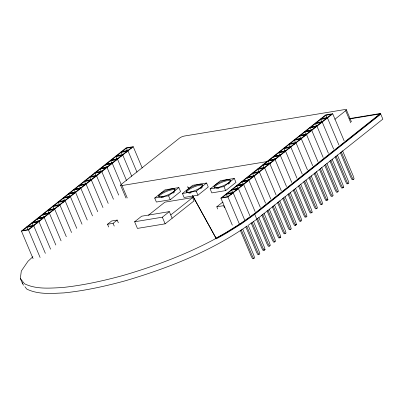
<?xml version="1.0" encoding="UTF-8"?>
<svg xmlns="http://www.w3.org/2000/svg" width="403" height="403" viewBox="0 0 403 403"><rect width="100%" height="100%" fill="white"/><g stroke="black" fill="none" stroke-linecap="round" stroke-linejoin="round"><path stroke-width="0.6" d="M23.727 285.238L22.593 283.798L20.352 278.488L21.304 271.033L27.963 261.305L32.89 256.716M22.593 283.798L22.749 282.553M31.832 227.221L32.401 226.32L26.86 227.232L22.739 230.511L23.777 230.712M37.071 223.061L37.64 222.159L32.099 223.071L27.973 226.35L29.016 226.551M42.305 218.9L42.879 217.998L37.338 218.91L33.212 222.189L34.25 222.391M47.544 214.739L48.118 213.837L42.577 214.749L38.451 218.028L39.489 218.23M52.783 210.578L53.352 209.676L47.811 210.588L43.69 213.867L44.728 214.069M58.022 206.417L58.591 205.515L53.05 206.427L48.929 209.706L49.967 209.908M63.256 202.256L63.83 201.354L58.289 202.266L54.163 205.545L55.201 205.747M68.495 198.095L69.069 197.193L63.528 198.105L59.402 201.384L60.44 201.586M73.734 193.934L74.303 193.032L68.762 193.944L64.641 197.223L65.679 197.425M78.973 189.773L79.542 188.871L74.001 189.783L69.88 193.062L70.918 193.264M84.207 185.612L84.781 184.71L79.24 185.622L75.114 188.901L76.157 189.103M89.446 181.451L90.02 180.549L84.479 181.461L80.353 184.74L81.391 184.942M94.685 177.29L95.254 176.388L89.718 177.3L85.592 180.579L86.63 180.781M99.924 173.129L100.493 172.227L94.952 173.139L90.831 176.418L91.869 176.62M105.158 168.968L105.732 168.066L100.191 168.978L96.065 172.257L97.108 172.459M110.397 164.807L110.971 163.905L105.43 164.817L101.304 168.096L102.342 168.298M115.636 160.646L116.205 159.744L110.669 160.656L106.543 163.935L107.581 164.137M120.875 156.485L121.444 155.583L115.903 156.495L111.782 159.774L112.82 159.976M126.109 152.324L126.683 151.422L121.142 152.334L117.016 155.613L118.059 155.815M131.348 148.163L131.922 147.261L126.381 148.173L122.255 151.452L123.293 151.654M231.307 194.281L231.881 193.38L226.34 194.291L222.214 197.571L223.252 197.772M236.546 190.12L237.115 189.219L231.579 190.13L227.453 193.41L228.491 193.611M241.785 185.959L242.354 185.058L236.813 185.969L232.692 189.249L233.73 189.45M247.019 181.798L247.593 180.897L242.052 181.808L237.926 185.088L238.969 185.289M252.258 177.637L252.832 176.736L247.291 177.647L243.165 180.927L244.203 181.128M257.497 173.476L258.071 172.575L252.53 173.486L248.404 176.766L249.442 176.967M262.736 169.315L263.305 168.414L257.764 169.325L253.643 172.605L254.681 172.806M267.97 165.154L268.544 164.253L263.003 165.165L258.877 168.444L259.92 168.645M273.209 160.993L273.783 160.092L268.242 161.004L264.116 164.283L265.154 164.484M278.448 156.832L279.022 155.931L273.481 156.843L269.355 160.122L270.393 160.323M283.687 152.672L284.256 151.77L278.715 152.682L274.594 155.961L275.632 156.163M288.926 148.511L289.495 147.609L283.954 148.521L279.828 151.8L280.871 152.002M294.16 144.35L294.734 143.448L289.193 144.36L285.067 147.639L286.105 147.841M299.399 140.189L299.973 139.287L294.432 140.199L290.306 143.478L291.344 143.68M304.638 136.028L305.207 135.126L299.666 136.038L295.545 139.317L296.583 139.519M309.877 131.867L310.446 130.965L304.905 131.882L300.779 135.156L301.822 135.358M315.111 127.706L315.685 126.804L310.144 127.721L306.018 130.995L307.056 131.197M320.35 123.545L320.924 122.643L315.383 123.56L311.257 126.834L312.295 127.036M325.589 119.384L326.158 118.482L320.617 119.399L316.496 122.673L317.534 122.875M330.828 115.223L331.397 114.321L325.856 115.238L321.73 118.512L322.773 118.714M33.096 258.686L21.435 231.075L126.189 147.856L133.227 146.697L142.219 167.98M32.331 225.977L33.157 225.322L34.265 225.136M37.57 221.816L38.391 221.161L39.499 220.975M48.043 213.494L48.869 212.839L49.977 212.653M53.282 209.333L54.108 208.678L55.216 208.492M63.755 201.011L64.581 200.356L65.689 200.17M68.994 196.85L69.82 196.196L70.928 196.009M79.472 188.528L80.293 187.874L81.401 187.687M84.706 184.367L85.532 183.713L86.64 183.526M95.184 176.046L96.01 175.391L97.118 175.204M100.423 171.885L101.244 171.23L102.352 171.043M110.896 163.563L111.722 162.908L112.83 162.721M116.135 159.402L116.961 158.747L118.069 158.56M126.607 151.08L127.434 150.425L128.542 150.238M32.401 226.32L28.281 229.594L22.739 230.511M37.64 222.159L33.514 225.433L27.973 226.35M42.879 217.998L38.753 221.272L33.212 222.189M48.118 213.837L43.992 217.111L38.451 218.028M53.352 209.676L49.231 212.95L43.69 213.867M58.591 205.515L54.465 208.789L48.929 209.706M63.83 201.354L59.704 204.628L54.163 205.545M69.069 197.193L64.943 200.467L59.402 201.384M74.303 193.032L70.182 196.306L64.641 197.223M79.542 188.871L75.416 192.145L69.88 193.062M84.781 184.71L80.655 187.984L75.114 188.901M90.02 180.549L85.894 183.823L80.353 184.74M95.254 176.388L91.133 179.662L85.592 180.579M100.493 172.227L96.372 175.501L90.831 176.418M105.732 168.066L101.606 171.34L96.065 172.257M110.971 163.905L106.845 167.18L101.304 168.096M116.205 159.744L112.084 163.019L106.543 163.935M121.444 155.583L117.323 158.858L111.782 159.774M126.683 151.422L122.557 154.697L117.016 155.613M131.922 147.261L127.796 150.536L122.255 151.452M21.435 231.075L28.472 229.911L133.227 146.697M108.704 227.02L107.536 224.259L111.661 220.98L117.202 220.068L118.366 222.829M107.536 224.259L113.077 223.343L117.202 220.068M154.707 198.059L165.018 189.868L178.872 187.581L180.554 191.561L170.242 199.752L156.389 202.039L154.707 198.059L168.56 195.772L178.872 187.581M148.38 215.273L164.898 202.155L192.604 197.581L194.004 200.896L165.134 223.831L137.428 228.405L134.627 221.771L141.639 216.204L169.341 211.63L172.146 218.26M182.413 193.485L192.725 185.294L206.578 183.007L208.26 186.987L197.949 195.178L184.095 197.465L182.413 193.485L196.266 191.198L206.578 183.007M134.627 221.771L162.333 217.197L169.341 211.63M170.746 214.945L192.604 197.581M210.119 188.911L220.431 180.72L234.284 178.433L235.962 182.408L225.655 190.599L211.802 192.891L210.119 188.911L223.972 186.619L234.284 178.433M232.329 225.171L220.909 198.135L325.664 114.915L332.702 113.757L344.122 140.793M237.045 188.876L237.871 188.221L238.979 188.035M252.757 176.393L253.583 175.738L254.691 175.552M268.469 163.91L269.295 163.255L270.403 163.069M284.186 151.427L285.007 150.772L286.115 150.586M289.419 147.266L290.246 146.611L291.354 146.425M299.897 138.944L300.724 138.289L301.832 138.108M305.136 134.783L305.958 134.128L307.066 133.947M315.609 126.461L316.436 125.807L317.544 125.625M320.848 122.3L321.675 121.646L322.783 121.464M231.881 193.38L227.755 196.654L222.214 197.571M237.115 189.219L232.994 192.493L227.453 193.41M242.354 185.058L238.233 188.332L232.692 189.249M247.593 180.897L243.467 184.171L237.926 185.088M252.832 176.736L248.706 180.01L243.165 180.927M258.071 172.575L253.945 175.849L248.404 176.766M263.305 168.414L259.184 171.688L253.643 172.605M268.544 164.253L264.418 167.527L258.877 168.444M273.783 160.092L269.657 163.366L264.116 164.283M279.022 155.931L274.896 159.205L269.355 160.122M284.256 151.77L280.135 155.044L274.594 155.961M289.495 147.609L285.369 150.883L279.828 151.8M294.734 143.448L290.608 146.722L285.067 147.639M299.973 139.287L295.847 142.561L290.306 143.478M305.207 135.126L301.086 138.4L295.545 139.317M310.446 130.965L306.32 134.239L300.779 135.156M315.685 126.804L311.559 130.078L306.018 130.995M320.924 122.643L316.798 125.917L311.257 126.834M326.158 118.482L322.037 121.756L316.496 122.673M331.397 114.321L327.271 117.595L321.73 118.512M220.909 198.135L227.947 196.971L332.702 113.757M217.736 209.011L216.804 206.799L221.857 202.785L223.091 202.583M334.833 119.323L345.673 110.709A3.728 0.962 -22.9 0 0 344.963 109.525L184.272 136.063A3.728 0.962 -22.9 0 0 179.441 138.158L121.288 184.352A3.728 0.962 -22.9 0 0 121.998 185.536L127.252 197.969M380.749 114.15L254.731 214.26L241.291 223.902L226.637 233.025A111.324 28.815 -22.9 0 1 216.315 238.808L216.033 238.148A111.324 28.815 -22.9 0 0 226.36 232.365L241.009 223.237L254.449 213.595L380.467 113.485L382.85 119.122L256.827 219.237L248.757 224.874M240.364 230.526L251.281 256.358L252.616 258.786L253.724 258.605L254.6 257.91L253.724 255.109L242.813 229.277M245.845 226.939L256.515 252.197L257.849 254.625L258.958 254.444L259.839 253.749L258.963 250.948L248.052 225.116M251.084 222.778L261.754 248.036L263.088 250.465L264.197 250.283L265.073 249.588L264.202 246.787L253.532 221.529M256.565 219.192L266.993 243.875L268.327 246.304L269.436 246.122L270.312 245.427L269.441 242.631L258.771 217.368M261.804 215.031L272.232 239.714L273.566 242.143L274.675 241.961L275.551 241.266L274.675 238.47L264.005 213.207M267.043 210.87L277.471 235.554L278.8 237.982L279.909 237.8L280.79 237.105L279.914 234.309L269.244 209.046M272.277 206.709L282.705 231.393L284.039 233.826L285.148 233.639L286.024 232.944L285.153 230.148L274.483 204.885M277.516 202.548L287.944 227.232L289.278 229.665L290.387 229.478L291.263 228.783L290.392 225.987L279.722 200.724M282.755 198.387L293.183 223.071L294.517 225.504L295.626 225.317L296.502 224.622L295.626 221.826L284.956 196.563M287.994 194.226L298.421 218.91L299.751 221.343L300.86 221.156L301.741 220.461L300.865 217.665L290.195 192.402M293.228 190.065L303.655 214.749L304.99 217.182L306.099 216.995L306.975 216.3L306.104 213.504L295.434 188.241M298.467 185.904L308.894 210.588L310.229 213.021L311.338 212.834L312.214 212.139L311.343 209.343L300.673 184.08M303.706 181.743L314.133 206.427L315.468 208.86L316.577 208.673L317.453 207.978L316.577 205.182L305.907 179.919M308.945 177.582L319.372 202.266L320.702 204.699L321.811 204.512L322.692 203.817L321.816 201.021L311.146 175.758M314.179 173.421L324.606 198.105L325.941 200.538L327.05 200.351L327.931 199.656L327.055 196.86L316.385 171.597M319.418 169.26L329.845 193.944L331.18 196.377L332.289 196.19L333.165 195.495L332.294 192.699L321.624 167.436M324.657 165.099L335.084 189.783L336.419 192.216L337.528 192.03L338.404 191.334L337.528 188.539L326.858 163.275M329.896 160.938L340.323 185.622L341.653 188.055L342.762 187.869L343.643 187.173L342.767 184.378L332.097 159.114M335.13 156.777L345.557 181.461L346.892 183.894L348.001 183.708L348.882 183.012L348.006 180.217L337.336 154.954M340.369 152.616L350.796 177.3L352.131 179.733L353.24 179.547L354.116 178.851L353.245 176.056L342.575 150.793M247.246 225.927C210.477 251.522 168.197 268.101 125.449 280.75C105.254 286.256 84.761 290.79 63.906 292.9C51.478 293.47 38.3 294.719 26.754 289.082L24.865 286.679M328.017 117.303L326.914 117.485L325.856 115.238M120.95 152.017L127.988 150.853L136.98 172.141M320.425 119.076L327.463 117.918L338.888 144.954M123.303 154.399L122.195 154.586L121.142 152.334M115.711 156.178L122.749 155.014L131.741 176.302M315.191 123.237L322.229 122.079L333.649 149.115M349.416 118.613L380.467 113.485M349.713 118.92L380.608 113.817L254.585 213.928C215.494 243.064 169.728 261.799 123.207 275.44C103.012 280.951 82.519 285.485 61.664 287.596C49.237 288.16 36.058 289.414 24.512 283.777L20.352 278.488M110.477 160.339L117.515 159.175L126.502 180.463M309.952 127.398L316.99 126.24L328.41 153.276M312.305 129.786L311.197 129.968L310.144 127.721M105.238 164.5L112.276 163.336L121.268 184.624M304.713 131.559L311.751 130.401L323.171 157.437M107.591 166.882L106.483 167.069L105.43 164.817M99.999 168.661L107.037 167.497L118.699 195.112M299.474 135.72L306.512 134.562L317.937 161.598M94.76 172.822L101.798 171.658L113.465 199.273M294.24 139.881L301.278 138.723L312.698 165.759M296.593 142.264L295.485 142.45L294.432 140.199M89.526 176.982L96.559 175.819L108.226 203.434M289.001 144.042L296.039 142.884L307.459 169.92M91.879 179.365L90.771 179.552L89.718 177.3M84.287 181.143L91.325 179.98L102.987 207.595M283.762 148.203L290.8 147.04L302.22 174.081M79.048 185.304L86.086 184.141L97.748 211.756M278.523 152.364L285.561 151.201L296.986 178.242M280.881 154.747L279.773 154.933L278.715 152.682M73.809 189.465L80.847 188.302L92.514 215.917M273.289 156.525L280.327 155.362L291.747 182.403M76.167 191.848L75.059 192.035L74.001 189.783M275.642 158.908L274.534 159.094L273.481 156.843M68.575 193.626L75.608 192.463L87.275 220.078M268.05 160.686L275.088 159.523L286.508 186.564M121.998 185.536L267.179 161.563M63.336 197.787L70.374 196.624L82.036 224.239M262.811 164.847L269.849 163.683L281.269 190.725M265.164 167.23L264.056 167.416L263.003 165.165M58.097 201.948L65.135 200.785L76.797 228.4M257.572 169.008L264.61 167.844L276.035 194.886M60.45 204.331L59.342 204.517L58.289 202.266M259.93 171.391L258.822 171.577L257.764 169.325M52.858 206.109L59.896 204.946L71.563 232.561M252.338 173.169L259.376 172.005L270.796 199.047M47.619 210.27L54.657 209.107L66.324 236.722M247.099 177.33L254.137 176.166L265.557 203.208M249.452 179.713L248.344 179.899L247.291 177.647M42.386 214.431L49.423 213.268L61.085 240.883M241.86 181.491L248.898 180.327L260.318 207.369M44.738 216.814L43.63 217L42.577 214.749M244.213 183.874L243.105 184.06L242.052 181.808M37.147 218.592L44.184 217.429L55.846 245.044M236.621 185.652L243.659 184.488L255.079 211.53M31.908 222.753L38.945 221.59L50.612 249.205M231.387 189.813L238.42 188.649L249.845 215.691M233.74 192.196L232.632 192.382L231.579 190.13M26.669 226.914L33.706 225.751L45.373 253.366M226.148 193.974L233.186 192.81L244.606 219.852M29.026 229.297L27.918 229.483L26.86 227.232M228.501 196.357L227.393 196.543L226.34 194.291M216.804 206.799L223.589 205.676L224.526 207.888M342.535 187.355L343.643 187.173M326.823 199.838L327.931 199.656M311.106 212.321L312.214 212.139M295.394 224.803L296.502 224.622M279.682 237.286L280.79 237.105M263.965 249.769L265.073 249.588M187.657 186.599L188.861 188.795M192.79 195.923L216.033 238.148M187.934 187.264L188.841 188.911M192.463 195.49L216.315 238.808M353.24 179.547L351.905 177.119L341.235 151.86M348.001 183.708L346.666 181.279L335.996 156.016M342.762 187.869L341.432 185.44L330.757 160.177M337.528 192.03L336.193 189.601L325.523 164.338M332.289 196.19L330.954 193.762L320.284 168.499M327.05 200.351L325.715 197.923L315.045 172.66M321.811 204.512L320.481 202.084L309.806 176.821M316.577 208.673L315.242 206.245L304.572 180.982M311.338 212.834L310.003 210.406L299.333 185.143M306.099 216.995L304.764 214.567L294.094 189.304M300.86 221.156L299.53 218.728L288.855 193.465M295.626 225.317L294.291 222.889L283.621 197.626M290.387 229.478L289.052 227.05L278.382 201.787M285.148 233.639L283.813 231.211L273.143 205.948M279.909 237.8L278.579 235.372L267.904 210.109M274.675 241.961L273.34 239.533L262.67 214.27M269.436 246.122L268.101 243.694L257.431 218.431M264.197 250.283L262.862 247.855L252.192 222.592M258.958 254.444L257.623 252.016L246.712 226.179M253.724 258.605L252.389 256.172L241.231 229.765M320.617 119.399L321.675 121.646M315.383 123.56L316.436 125.807M304.905 131.882L305.958 134.128M299.666 136.038L300.724 138.289M289.193 144.36L290.246 146.611M283.954 148.521L285.007 150.772M268.242 161.004L269.295 163.255M252.53 173.486L253.583 175.738M236.813 185.969L237.871 188.221M126.381 148.173L127.434 150.425M115.903 156.495L116.961 158.747M110.669 160.656L111.722 162.908M100.191 168.978L101.244 171.23M94.952 173.139L96.01 175.391M84.479 181.461L85.532 183.713M79.24 185.622L80.293 187.874M68.762 193.944L69.82 196.196M63.528 198.105L64.581 200.356M53.05 206.427L54.108 208.678M47.811 210.588L48.869 212.839M37.338 218.91L38.391 221.161M32.099 223.071L33.157 225.322M346.318 109.681L351.456 121.842M345.673 110.709L350.786 122.819M254.449 213.595L256.827 219.237M223.972 186.619L225.655 190.599M227.947 196.971L239.367 224.013M196.266 191.198L197.949 195.178M168.56 195.772L170.242 199.752M162.333 217.197L165.134 223.831M120.643 185.38L126.013 198.09M113.077 223.343L114.245 226.108M28.472 229.911L40.134 257.527M230.002 182.73A8.947 2.317 -22.9 0 1 228.199 184.161M218.905 188.191A8.947 2.317 -22.9 0 1 216.487 188.589M214.361 188.08A8.947 2.317 -22.9 0 1 221.358 182.524A8.947 2.317 -22.9 0 1 230.763 180.967M174.59 191.878A8.947 2.317 -22.9 0 1 172.791 193.309M163.497 197.339A8.947 2.317 -22.9 0 1 161.074 197.742M158.878 196.745A8.947 2.317 -22.9 0 1 166.374 191.49A8.947 2.317 -22.9 0 1 175.184 189.929M202.296 187.304A8.947 2.317 -22.9 0 1 200.493 188.735M191.198 192.765A8.947 2.317 -22.9 0 1 188.78 193.168M186.574 192.433A8.947 2.317 -22.9 0 1 193.657 187.098A8.947 2.317 -22.9 0 1 202.89 185.355M218.361 187.38A8.947 2.317 -22.9 0 0 230.481 180.337A8.947 2.317 -22.9 0 0 217.756 183.289A8.947 2.317 -22.9 0 0 218.361 187.38M162.953 196.528A8.947 2.317 -22.9 0 0 175.073 189.491A8.947 2.317 -22.9 0 0 162.349 192.443A8.947 2.317 -22.9 0 0 162.953 196.528M190.659 191.954A8.947 2.317 -22.9 0 0 202.78 184.917A8.947 2.317 -22.9 0 0 190.055 187.869A8.947 2.317 -22.9 0 0 190.659 191.954"/></g></svg>
